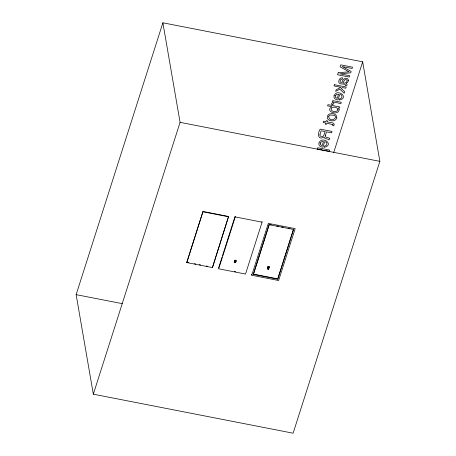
<?xml version="1.0" encoding="UTF-8"?>
<svg xmlns="http://www.w3.org/2000/svg" width="456" height="456" viewBox="0 0 456 456"><rect width="100%" height="100%" fill="white"/><g stroke="black" fill="none" stroke-linecap="round" stroke-linejoin="round"><path stroke-width="0.68" d="M76.141 294.644L162.883 22.8L362.668 61.811L379.859 161.356L293.117 433.2L93.332 394.189L76.141 294.644L122.242 303.645M93.332 394.189L180.074 122.345L162.883 22.8M186.789 262.251L202.994 211.47L228.587 216.463L212.445 267.581L186.846 262.582L186.789 262.251L188.864 262.656M186.846 262.582L202.994 211.47M228.587 216.463L212.445 267.581M218.561 268.071L221.998 257.287M222.431 255.941L234.897 216.868M235.114 216.195L235.239 216.925L218.686 268.801L245.527 274.039L262.08 222.163L261.955 221.434M234.925 260.444L236.231 260.701L235.604 262.645L234.304 262.394L234.868 260.114L236.168 260.365M235.672 261.727L235.963 260.821L236.043 261.282M251.769 275.259L268.322 223.383L295.163 228.627L278.61 280.503L251.769 275.259L251.552 274.016M277.715 279.163L293.51 229.14L293.567 229.476L277.715 279.163L253.365 274.409L269.165 224.386M253.365 274.409L269.222 224.722L293.567 229.476M267.296 268.687L267.997 266.503L269.245 266.749L268.601 269.262L267.296 268.687L268.601 269.262M267.353 269.023L267.997 266.503M268.544 268.932L269.245 266.749M333.678 152.652L362.668 61.811M317.798 149.494L318.448 149.197L317.308 148.975L317.695 147.744L329.705 150.092L329.3 151.358L324.906 150.497M319.753 149.716L321.879 149.853L323.982 150.856M235.678 262.194L235.604 262.645M235.701 262.325L234.088 262.012M180.074 122.345L379.859 161.356M235.239 216.925L262.08 222.163M269.861 224.523L271.252 224.797M276.815 225.88L278.211 226.153M281.688 226.831L283.079 227.105M288.642 228.194L290.033 228.462M203.051 211.801L228.65 216.799M268.054 266.834L269.302 267.079M253.308 274.079L277.658 278.833M194.398 263.739L195.784 264.007M199.243 264.68L200.629 264.953M206.158 266.03L207.543 266.304M234.378 271.542L235.712 271.804M234.658 260.564L234.737 261.031M234.219 261.926L234.304 262.394M325.299 135.791C325.248 138.065 328.457 137.37 329.819 138.305L329.004 139.969L328.428 139.376L325.031 138.447L324.056 137.034C317.707 140.841 317.325 133.203 320.197 129.128L332.014 131.436L331.563 132.838L326.496 131.847L325.299 135.791M348.498 80.125L348.002 81.932L346.081 83.545L347.079 84.383L346.873 85.392L346.611 85.814L345.54 85.608C346.286 82.924 340.341 85.027 339.07 82.963C337.913 80.683 339.994 77.132 342.735 77.896L342.359 79.082L340.621 79.657L340.039 81.248L340.432 82.291L341.971 82.388C342.051 79.15 347.278 76.124 348.498 80.125M332.891 124.659L332.658 125.605L333.798 125.827C336.226 121.957 328.958 122.635 327.163 121.894L327.488 120.874L326.302 120.64L325.977 121.661L323.572 121.193L323.167 122.476L325.567 122.943L325.185 124.146L326.371 124.38L326.752 123.171L332.891 124.659M347.124 80.644C347.01 82.718 344.616 83.682 342.861 82.849C344.001 81.715 344.411 78.626 346.657 79.766L347.124 80.644M332.931 104.338L331.369 104.253L331.843 103.159L333.798 102.11L332.31 101.819L332.692 100.616L341.31 102.298L340.906 103.569C338.683 103.438 333.997 100.947 332.931 104.338M339.15 109.571C338.563 116.405 324.307 111.401 331.86 106.715L327.568 105.883L327.961 104.652L339.817 106.966L339.446 108.135L338.346 107.918L339.15 109.571M337.873 109.417C337.594 112.717 331.563 112.119 331.119 109.297C331.609 106.1 337.286 106.624 337.873 109.417M318.989 142.922C318.145 145.379 320.693 147.14 322.894 147.214L324.655 141.691C327.955 141.673 327.351 146.256 324.467 146.085L324.068 147.328C334.835 145.287 322.392 135.016 318.989 142.922M334.066 95.669C333.222 98.125 335.776 99.887 337.97 99.961L339.731 94.438C343.032 94.415 342.433 99.003 339.543 98.832L339.144 100.075C349.912 98.034 337.474 87.763 334.066 95.669M328.673 116.599C330.332 124.91 342.182 114.308 330.224 115.106A2.052 1.756 -9.8 0 0 328.907 116.069L328.673 116.599M320.277 143.093L320.408 144.643L322.158 145.686L323.492 141.502L321.463 141.77L320.277 143.093M335.354 95.84L335.485 97.384L337.235 98.433L338.569 94.244L336.539 94.517L335.354 95.84M336.79 117.255C336.477 123.097 324.843 121.381 327.721 115.63A3.705 3.169 -9.8 0 1 329.511 114.046C332.093 112.974 336.807 113.8 336.79 117.255M320.032 134.218L319.907 135.409L320.374 136.139L322.831 136.492L323.737 135.683L325.162 131.584L321.121 130.798L320.032 134.218M334.368 84.713L333.98 85.927L340.843 87.267L336.146 89.803L335.627 91.422L339.771 89.165L344.189 93.263L344.707 91.65L341.111 88.447L342.564 87.603L345.796 88.236L346.184 87.016L334.368 84.713M338.175 72.778L337.543 74.761L349.359 77.07L349.78 75.742L339.805 73.821L350.715 72.817L351.16 71.432L342.137 66.519L352.095 68.497L352.522 67.163L340.706 64.855L340.062 66.861L349.108 71.78L338.175 72.778"/></g></svg>
